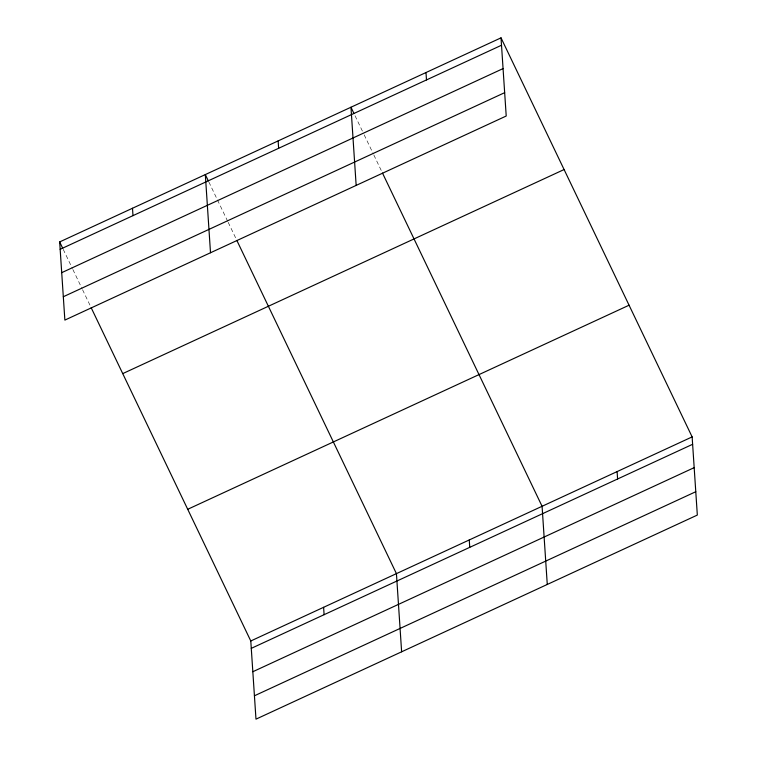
<?xml version="1.0" encoding="UTF-8"?>
<svg xmlns="http://www.w3.org/2000/svg" width="757" height="757" viewBox="0 0 757 757"><rect width="100%" height="100%" fill="white"/><g stroke="black" fill="none" stroke-linecap="round" stroke-linejoin="round"><path stroke-width="0.57" stroke-dasharray="3.79 2.84" d="M355.033 115.736L363.682 133.781M364.183 134.85L373.343 153.964M373.854 155.024L381.992 172.019M208.875 182.011L227.696 221.309M228.207 222.369L236.345 239.363M63.228 249.356L72.388 268.47M72.89 269.539L82.049 288.654M82.56 289.713L90.698 306.708"/><path stroke-width="1.14" d="M501.02 37.85L506.215 116.02L64.865 320.097L59.671 241.928L501.02 37.85L692.135 436.903L697.329 515.072L255.98 719.15L250.785 640.98L91.2 307.768M60.163 249.308L501.513 45.24M61.714 272.671L503.064 68.594M63.314 296.735L504.664 92.666M122.738 373.608L564.088 169.54M187.717 509.291L629.067 305.213M250.785 640.98L692.135 436.903M251.277 648.361L692.627 444.293M252.829 671.724L694.178 467.646M254.428 695.787L695.778 491.719M354.011 113.607L350.964 107.239L356.159 185.408M382.493 173.079L542.078 506.291L547.273 584.461M208.364 180.951L205.317 174.583L210.512 252.753M236.846 240.423L396.431 573.636L401.626 651.805M59.671 241.928L62.717 248.296M617.106 471.592L617.598 478.982M469.255 539.959L469.747 547.349M425.992 72.54L426.484 79.93M323.608 607.303L324.1 614.693M278.141 140.906L278.633 148.296M132.494 208.251L132.986 215.641"/></g></svg>
